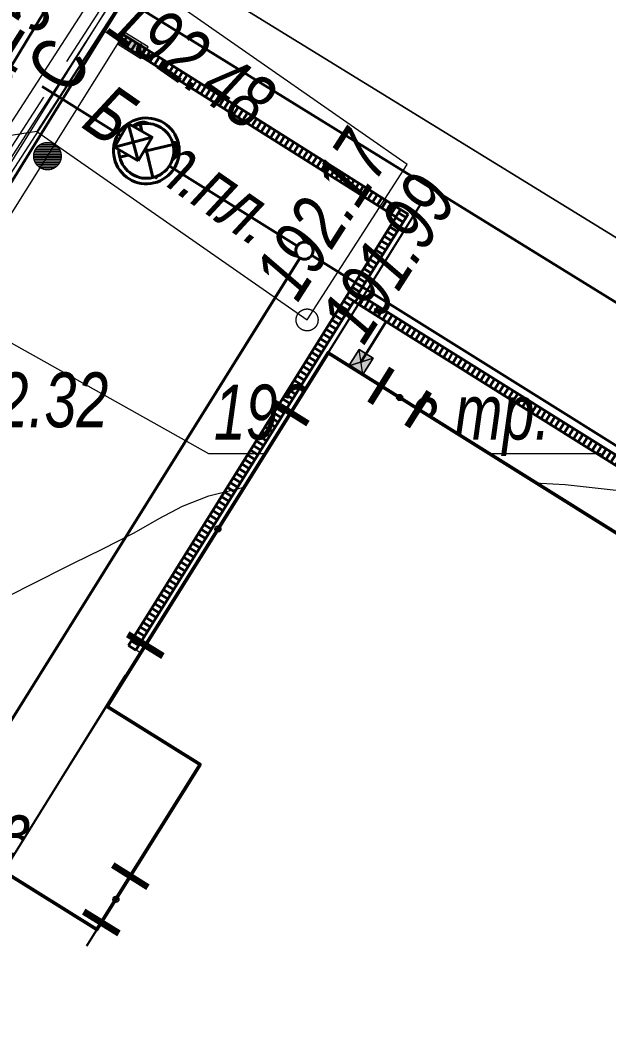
# Model space of a CAD drawing. Header units: millimetres. Extents: x -38151500 to -27467627, y -20617104 to -20349562.
# Drawn here: x -27512262 to -27501539, y -20485120 to -20466893 of the extents above; entities that cross this region are included whole.
import ezdxf
from ezdxf.xclip import XClip

# ---------------------------------------------------------------- set-up
doc = ezdxf.new("R2010")
doc.units = ezdxf.units.MM
doc.header["$MEASUREMENT"] = 0
doc.header["$XCLIPFRAME"] = 0
doc.linetypes.add('Wipeout_Contour', pattern=[1000, 0, -1000])
for name, color, linetype in [('!!! ПОДОСНОВА', 7, 'Continuous'), ('ГП_Сети канализации К2 ливневка', 7, 'Continuous'), ('Дренаж', 7, 'Continuous'), ('ЛИВНЕВКА лотки', 7, 'Continuous'), ('Ливневка трубы', 7, 'Continuous'), ('Новый_ГП_Сети канализации К2 ливневка', 7, 'Continuous')]:
    doc.layers.add(name, color=color, linetype=linetype)
for name, color, linetype, lineweight in [('ГП_Сети канализации К2 ливневка_Ном._пера__140', 140, 'Continuous', 40), ('ГП_Сети канализации К2 ливневка_Ном._пера__180', 5, 'Continuous', 13), ('ГП_Сети канализации К2 ливневка_Ном._пера__4', 5, 'Continuous', 40), ('Дренаж_Ном._пера__1', 1, 'Continuous', 40), ('ЛИВНЕВКА лотки_Ном._пера__220', 220, 'Continuous', 13), ('ЛИВНЕВКА лотки_Ном._пера__5', 5, 'Continuous', 30), ('Ливневка трубы_Ном._пера__4', 5, 'Continuous', 40), ('Новый_Defpoints_Ном._пера__16', 16, 'Continuous', 20), ('Новый_Defpoints_Ном._пера__7', 7, 'Continuous', 25), ('Новый_ГП_БК_15.30_Ном._пера__206', 206, 'Continuous', 25), ('Новый_ГП_Граница участка_Ном._пера__1', 1, 'Continuous', 40), ('Новый_ГП_Дороги_проезды_Ном._пера__16', 16, 'Continuous', 20), ('Новый_ГП_Здание сооружение_Ном._пера__22', 22, 'Continuous', 50), ('Новый_ГП_Сети канализации К2 ливневка_Ном._пера__7', 7, 'Continuous', 25), ('Новый_ГТ-сооружение_ ограждение_Ном._пера__19', 7, 'Continuous', 90), ('Чертеж_1_Новофедоровское_снт 28_07$0$tp_Дороги_Ном._пера__253', 252, 'Continuous', 18), ('Чертеж_1_Новофедоровское_снт 28_07$0$tp_отметки_новые_Ном._пера__253', 252, 'Continuous', 18), ('Чертеж_1_Новофедоровское_снт 28_07$0$tp_растительность_Ном._пера__253', 252, 'Continuous', 18), ('Чертеж_1_Новофедоровское_снт 28_07$0$tp_трубы под дорогой_Ном._пера__253', 252, 'Continuous', 18), ('Чертеж_1_Новофедоровское_снт 28_07$0$U_ТЕКСТ_БЕЛЫЙ_Ном._пера__253', 252, 'Continuous', 18), ('Чертеж_1_Новый_ГП_Топография_Ном._пера__253', 252, 'Continuous', 18), ('Чертеж_1_Новый_Новофедоровское_снт 28_07$0$tp_Дороги_Ном._пера__253', 252, 'Continuous', 18), ('Чертеж_1_Новый_Новофедоровское_снт 28_07$0$tp_ЛЭП нн_Ном._пера__253', 252, 'Continuous', 18), ('Чертеж_1_Новый_Новофедоровское_снт 28_07$0$tp_Ограждения рабица_Ном._пера__253', 252, 'Continuous', 18), ('Чертеж_1_Новый_Новофедоровское_снт 28_07$0$tp_Ограждения_Ном._пера__7', 7, 'Continuous', 18), ('Чертеж_1_Новый_Новофедоровское_снт 28_07$0$tp_отметки_новые_Ном._пера__253', 252, 'Continuous', 18), ('Чертеж_1_Новый_Новофедоровское_снт 28_07$0$tp_отметки_новые_Ном._пера__7', 7, 'Continuous', 18), ('Чертеж_1_Новый_Новофедоровское_снт 28_07$0$tp_рельеф_Ном._пера__253', 252, 'Continuous', 18), ('Чертеж_1_Новый_Новофедоровское_снт 28_07$0$tp_трубы под дорогой_Ном._пера__253', 252, 'Continuous', 18), ('Чертеж_1_Новый_Новофедоровское_снт 28_07$0$U_Водосток_Ном._пера__253', 252, 'Continuous', 18), ('Чертеж_1_Новый_Новофедоровское_снт 28_07$0$U_Газопровод_Ном._пера__253', 252, 'Continuous', 18)]:
    doc.layers.add(name, color=color, linetype=linetype, lineweight=lineweight)
doc.layers.add('Дренаж_Ном._пера__20', color=7, linetype='Continuous', lineweight=40, true_color=0xe15500)
doc.layers.add('Новый_ГП_Дороги_проезды_Ном._пера__251', color=7, linetype='Continuous', lineweight=40, true_color=0x656565)
doc.styles.add('РЎР“Р•РќР•Р\xa0РР\xa0_РЎРўРР›Р¬_1', font='arial.ttf', dxfattribs={"width": 0.75})
doc.styles.add('РЎР“Р•РќР•Р\xa0РР\xa0_РЎРўРР›Р¬_3', font='arial.ttf', dxfattribs={"width": 0.749999})
pattern_1 = [(148.00077, (-27481503.86, -20487316.09), (52.9908, 84.80552), [])]

# ---------------------------------------------------------------- blocks, each defined once
blk = doc.blocks.new('Чертеж_8_1', base_point=(10580873, 0))
at = {"layer": 'Чертеж_1_Новый_ГП_Топография_Ном._пера__253', "color": 252, "lineweight": 18, "flags": 128}
for points in [[(-27541327, -20517064), (-27541287, -20517000), (-27530800, -20499900), (-27504630, -20516708), (-27493069, -20500671), (-27483153, -20487867), (-27484907, -20480650), (-27486912, -20473503), (-27492405, -20475465), (-27495260, -20474628), (-27509531, -20465849), (-27499582, -20449640), (-27507191, -20444942), (-27548222, -20512686)], [(-27510357, -20466500), (-27490957, -20478480), (-27488487, -20474480), (-27484047, -20486530), (-27493777, -20500140), (-27492917, -20500700), (-27504277, -20516190), (-27504607, -20516730), (-27504877, -20516560), (-27529357, -20500980), (-27518677, -20483870), (-27520387, -20482750)]]:
    blk.add_lwpolyline(points, close=True, dxfattribs=at)
at = {"layer": 'Чертеж_1_Новый_Новофедоровское_снт 28_07$0$tp_Дороги_Ном._пера__253', "color": 252, "lineweight": 18, "flags": 128}
blk.add_lwpolyline([(-27511957, -20468926), (-27507025, -20472361), (-27505202, -20469524), (-27510126, -20466094)], close=True, dxfattribs=at)
blk.add_lwpolyline([(-27511957, -20468926), (-27512825, -20469057), (-27513454, -20469610), (-27522218, -20482398), (-27529035, -20493946), (-27528102, -20495191)], dxfattribs=at)
at = {"layer": 'Чертеж_1_Новый_Новофедоровское_снт 28_07$0$tp_ЛЭП нн_Ном._пера__253', "color": 252, "lineweight": 18, "flags": 128}
blk.add_lwpolyline([(-27543326, -20518699), (-27542215, -20517036), (-27521602, -20484194), (-27496565, -20444066), (-27495356, -20442473)], dxfattribs=at)
at = {"layer": 'Чертеж_1_Новый_Новофедоровское_снт 28_07$0$tp_Ограждения рабица_Ном._пера__253', "color": 252, "lineweight": 18, "flags": 128}
blk.add_lwpolyline([(-27509532, -20465851), (-27495260, -20474628), (-27492405, -20475465)], dxfattribs=at)
at = {"layer": 'Чертеж_1_Новый_Новофедоровское_снт 28_07$0$tp_Ограждения_Ном._пера__7', "color": 7, "lineweight": 18}
for p, q in [((-27511932, -20469192), (-27511591, -20469192)), ((-27511893, -20469162), (-27511630, -20469162)), ((-27511822, -20469132), (-27511702, -20469132)), ((-27512010, -20469372), (-27511511, -20469372)), ((-27512008, -20469342), (-27511514, -20469342)), ((-27512003, -20469312), (-27511520, -20469312)), ((-27511992, -20469282), (-27511529, -20469282)), ((-27511978, -20469252), (-27511543, -20469252)), ((-27511959, -20469222), (-27511564, -20469222)), ((-27512009, -20469402), (-27511514, -20469402)), ((-27512004, -20469432), (-27511518, -20469432)), ((-27511994, -20469462), (-27511527, -20469462)), ((-27511980, -20469492), (-27511542, -20469492)), ((-27511962, -20469522), (-27511561, -20469522)), ((-27511936, -20469552), (-27511587, -20469552)), ((-27511899, -20469582), (-27511624, -20469582)), ((-27511835, -20469612), (-27511685, -20469612))]:
    blk.add_line(p, q, dxfattribs=at)
blk.add_circle((-27511761, -20469374), 250, dxfattribs=at)
at = {"layer": 'Чертеж_1_Новый_Новофедоровское_снт 28_07$0$tp_отметки_новые_Ном._пера__253', "color": 252, "lineweight": 18, "flags": 128}
for points in [[(-27501661, -20474800), (-27508821, -20474800), (-27514127, -20471830)], [(-27509200, -20482458), (-27516360, -20482458), (-27521290, -20482860)]]:
    blk.add_lwpolyline(points, dxfattribs=at)
at = {"layer": 'Чертеж_1_Новый_Новофедоровское_снт 28_07$0$tp_отметки_новые_Ном._пера__7', "color": 7, "lineweight": 18}
for centre in [(-27507027, -20472360), (-27509247, -20478110)]:
    blk.add_circle(centre, 200, dxfattribs=at)
at = {"layer": 'Чертеж_1_Новый_Новофедоровское_снт 28_07$0$tp_рельеф_Ном._пера__253', "color": 252, "lineweight": 18, "flags": 128}
blk.add_lwpolyline([(-27519460, -20480914), (-27519025, -20480713), (-27518080, -20480251), (-27516939, -20479679), (-27515689, -20479044), (-27514414, -20478391), (-27513198, -20477767), (-27512129, -20477220), (-27511289, -20476794), (-27510766, -20476537), (-27510182, -20476239), (-27509722, -20475978), (-27509297, -20475753), (-27508821, -20475565), (-27508206, -20475415), (-27507644, -20475349), (-27506803, -20475299), (-27505768, -20475271), (-27504620, -20475269), (-27503443, -20475297), (-27502320, -20475361), (-27501334, -20475466)], dxfattribs=at)
at = {"layer": 'Чертеж_1_Новый_Новофедоровское_снт 28_07$0$tp_трубы под дорогой_Ном._пера__253', "color": 252, "lineweight": 18, "flags": 128}
for points in [[(-27509129, -20463656), (-27514333, -20471700)], [(-27508707, -20463924), (-27513911, -20471968)]]:
    blk.add_lwpolyline(points, dxfattribs=at)
at = {"layer": 'Чертеж_1_Новый_Новофедоровское_снт 28_07$0$U_Водосток_Ном._пера__253', "color": 252, "lineweight": 18, "flags": 128}
for points in [[(-27508917, -20463788), (-27511416, -20467651)], [(-27511835, -20468298), (-27514122, -20471834)]]:
    blk.add_lwpolyline(points, dxfattribs=at)
at = {"layer": 'Чертеж_1_Новый_Новофедоровское_снт 28_07$0$U_Газопровод_Ном._пера__253', "color": 252, "lineweight": 18, "flags": 128}
blk.add_lwpolyline([(-27542645, -20516227), (-27520197, -20481445), (-27499646, -20449601), (-27491528, -20437023), (-27491810, -20437169), (-27489480, -20435962), (-27484249, -20437583)], dxfattribs=at)
at = {"layer": 'Чертеж_1_Новофедоровское_снт 28_07$0$tp_Дороги_Ном._пера__253', "color": 252, "lineweight": 18, "insert": (-27511175, -20468845), "char_height": 1000, "attachment_point": 7, "rotation": 325.1439, "style": 'РЎР“Р•РќР•Р\xa0РР\xa0_РЎРўРР›Р¬_1'}
blk.add_mtext('\\A1;{\\pql;\\fArial|b0|i1|c204|p0;\\W0.750000;Бет.пл.}', dxfattribs=at)
at = {"layer": 'Чертеж_1_Новофедоровское_снт 28_07$0$tp_отметки_новые_Ном._пера__253', "color": 252, "lineweight": 18, "char_height": 1000, "attachment_point": 7, "style": 'РЎР“Р•РќР•Р\xa0РР\xa0_РЎРўРР›Р¬_1'}
for s, insert, rotation in [('\\A1;{\\pql;\\fArial|b0|i1|c204|p0;\\W0.750000;192.48}', (-27510735, -20467118), 325.1394), ('\\A1;{\\pql;\\fArial|b0|i1|c204|p0;\\W0.750000;192.17}', (-27507190, -20472069), 57.276), ('\\A1;{\\pql;\\fArial|b0|i1|c204|p0;\\W0.750000;191.99}', (-27505984, -20472852), 57.276)]:
    blk.add_mtext(s, dxfattribs=dict(at, insert=insert, rotation=rotation))
for s, insert in [('\\A1;{\\pql;\\fArial|b0|i1|c204|p0;\\W0.750000;192.32}', (-27513855, -20474331)), ('\\A1;{\\pql;\\fArial|b0|i1|c204|p0;\\W0.750000;192.18-в.тр.}', (-27508727, -20474841)), ('\\A1;{\\pql;\\fArial|b0|i1|c204|p0;\\W0.750000;191.85}', (-27508766, -20478483)), ('\\A1;{\\pql;\\fArial|b0|i1|c204|p0;\\W0.750000;191.93-в.тр.}', (-27516159, -20482455))]:
    blk.add_mtext(s, dxfattribs=dict(at, insert=insert))
at = {"layer": 'Чертеж_1_Новофедоровское_снт 28_07$0$tp_растительность_Ном._пера__253', "color": 252, "lineweight": 18, "insert": (-27503791, -20484255), "char_height": 1000, "attachment_point": 7, "style": 'РЎР“Р•РќР•Р\xa0РР\xa0_РЎРўРР›Р¬_1'}
blk.add_mtext('\\A1;{\\pql;\\fArial|b0|i1|c204|p0;\\W0.750000;ЛУГ}', dxfattribs=at)
at = {"layer": 'Чертеж_1_Новофедоровское_снт 28_07$0$tp_трубы под дорогой_Ном._пера__253', "color": 252, "lineweight": 18, "insert": (-27512563, -20468221), "char_height": 1000, "attachment_point": 7, "rotation": 57.6886, "style": 'РЎР“Р•РќР•Р\xa0РР\xa0_РЎРўРР›Р¬_3'}
blk.add_mtext('\\A1;{\\pql;\\fArial|b0|i0|c204|p0;\\W0.749999;d=500ст.}', dxfattribs=at)
at = {"layer": 'Чертеж_1_Новофедоровское_снт 28_07$0$U_ТЕКСТ_БЕЛЫЙ_Ном._пера__253', "color": 252, "lineweight": 18, "insert": (-27511331, -20468304), "char_height": 1000, "attachment_point": 7, "rotation": 57.6886, "style": 'РЎР“Р•РќР•Р\xa0РР\xa0_РЎРўРР›Р¬_3'}
blk.add_mtext('\\A1;{\\pql;\\fArial|b0|i0|c204|p0;\\W0.749999;С}', dxfattribs=at)
blk = doc.blocks.new('Стена_75_2', base_point=(-27499619, -20475933))
at = {"layer": 'ЛИВНЕВКА лотки_Ном._пера__5', "linetype": 'Continuous', "lineweight": 30}
h = blk.add_hatch(dxfattribs=at)
h.set_pattern_fill('Настил_01_90_гр_0002', color=5, style=0, pattern_type=2)
h.set_pattern_definition([(237.97854, (-27481503.86, -20487316.09), (-84.78496, 53.02368), [])])
h.paths.add_polyline_path([(-27499619, -20475933), (-27506093, -20471885), (-27506177, -20472020), (-27499704, -20476069)])
at = {"layer": 'ЛИВНЕВКА лотки_Ном._пера__5', "color": 5, "lineweight": 30, "flags": 128}
for points in [[(-27499619, -20475933), (-27506093, -20471885)], [(-27506177, -20472020), (-27499704, -20476069)]]:
    blk.add_lwpolyline(points, dxfattribs=at)
blk = doc.blocks.new('Стена_76_2', base_point=(-27510149, -20478376))
at = {"layer": 'ЛИВНЕВКА лотки_Ном._пера__5', "linetype": 'Continuous', "lineweight": 30}
h = blk.add_hatch(dxfattribs=at)
h.set_pattern_fill('Настил_01_90_гр_0002', color=5, style=0, pattern_type=2)
h.set_pattern_definition(pattern_1)
h.paths.add_polyline_path([(-27505405, -20470483), (-27505185, -20470433), (-27505321, -20470347)])
h = blk.add_hatch(dxfattribs=at)
h.set_pattern_fill('Настил_01_90_гр_0002', color=5, style=0, pattern_type=2)
h.set_pattern_definition(pattern_1)
h.paths.add_polyline_path([(-27505186, -20470433), (-27505405, -20470483), (-27505270, -20470568), (-27505186, -20470433)])
h = blk.add_hatch(dxfattribs=at)
h.set_pattern_fill('Настил_01_90_гр_0002', color=5, style=0, pattern_type=2)
h.set_pattern_definition(pattern_1)
h.paths.add_polyline_path([(-27505186, -20470433), (-27505185, -20470433), (-27505186, -20470433)])
h = blk.add_hatch(dxfattribs=at)
h.set_pattern_fill('Настил_01_90_гр_0002', color=5, style=0, pattern_type=2)
h.set_pattern_definition(pattern_1)
h.paths.add_polyline_path([(-27505405, -20470483), (-27506150, -20471675), (-27506014, -20471759), (-27505270, -20470568)])
h = blk.add_hatch(dxfattribs=at)
h.set_pattern_fill('Настил_01_90_гр_0002', color=5, style=0, pattern_type=2)
h.set_pattern_definition(pattern_1)
h.paths.add_polyline_path([(-27510149, -20478376), (-27506015, -20471760), (-27506151, -20471675), (-27510285, -20478291)])
at = {"layer": 'ЛИВНЕВКА лотки_Ном._пера__5', "color": 5, "lineweight": 30}
for p, q in [((-27506015, -20471760), (-27506151, -20471675)), ((-27506150, -20471675), (-27506014, -20471759))]:
    blk.add_line(p, q, dxfattribs=at)
at = {"layer": 'ЛИВНЕВКА лотки_Ном._пера__5', "color": 5, "lineweight": 30, "flags": 128}
for points in [[(-27506014, -20471759), (-27505185, -20470433)], [(-27505185, -20470433), (-27505321, -20470347)], [(-27505405, -20470483), (-27506150, -20471675)], [(-27506151, -20471675), (-27510285, -20478291)], [(-27506093, -20471885), (-27506015, -20471760)], [(-27510149, -20478376), (-27506177, -20472020)], [(-27510149, -20478376), (-27510285, -20478291)]]:
    blk.add_lwpolyline(points, dxfattribs=at)
blk = doc.blocks.new('Стена_77_2', base_point=(-27505185, -20470433))
at = {"layer": 'ЛИВНЕВКА лотки_Ном._пера__5', "linetype": 'Continuous', "lineweight": 30}
h = blk.add_hatch(dxfattribs=at)
h.set_pattern_fill('Настил_01_90_гр_0002', color=5, style=0, pattern_type=2)
h.set_pattern_definition([(237.78136, (-27481503.86, -20487316.09), (-84.60198, 53.31515), [])])
h.paths.add_polyline_path([(-27505321, -20470347), (-27510378, -20467160), (-27510463, -20467296), (-27505405, -20470483)])
at = {"layer": 'ЛИВНЕВКА лотки_Ном._пера__5', "color": 5, "lineweight": 30, "flags": 128}
for points in [[(-27510378, -20467160), (-27510463, -20467296)], [(-27505321, -20470347), (-27510378, -20467160)], [(-27510463, -20467296), (-27505405, -20470483)]]:
    blk.add_lwpolyline(points, dxfattribs=at)
blk = doc.blocks.new('Стена_79_2', base_point=(-27506043, -20473127))
at = {"layer": 'Ливневка трубы_Ном._пера__4', "color": 5, "lineweight": 40, "flags": 128}
for points in [[(-27506043, -20473127), (-27505585, -20472390)], [(-27505585, -20472390), (-27506043, -20473127)]]:
    blk.add_lwpolyline(points, dxfattribs=at)
blk = doc.blocks.new('Стена_90_2', base_point=(-27511857, -20468106))
at = {"layer": 'Дренаж_Ном._пера__20', "linetype": 'Continuous', "lineweight": 40, "true_color": 0xe15500}
for points in [[(-27507074, -20471096), (-27511856, -20468105), (-27511857, -20468106), (-27507074, -20471097)], [(-27507074, -20471097), (-27507073, -20471097), (-27507074, -20471096)], [(-27507074, -20471097), (-27507074, -20471098), (-27507073, -20471097)]]:
    blk.add_hatch(color=32, dxfattribs=at).paths.add_polyline_path(points)
at = {"layer": 'Дренаж_Ном._пера__20', "color": 32, "lineweight": 40, "true_color": 0xe15500, "flags": 128}
for points in [[(-27511857, -20468106), (-27511856, -20468105)], [(-27511857, -20468106), (-27507074, -20471097)], [(-27507073, -20471097), (-27511856, -20468105)]]:
    blk.add_lwpolyline(points, dxfattribs=at)
blk = doc.blocks.new('Стена_91_2', base_point=(-27507074, -20471097))
at = {"layer": 'Дренаж_Ном._пера__20', "linetype": 'Continuous', "lineweight": 40, "true_color": 0xe15500}
for points in [[(-27507074, -20471097), (-27517275, -20487422), (-27517274, -20487422), (-27507074, -20471098)], [(-27517275, -20487422), (-27517274, -20487423), (-27517274, -20487422)]]:
    blk.add_hatch(color=32, dxfattribs=at).paths.add_polyline_path(points)
at = {"layer": 'Дренаж_Ном._пера__20', "color": 32, "lineweight": 40, "true_color": 0xe15500, "flags": 128}
for points in [[(-27507074, -20471097), (-27517275, -20487422)], [(-27517274, -20487422), (-27507074, -20471098)], [(-27507074, -20471098), (-27507073, -20471097)], [(-27517275, -20487422), (-27517274, -20487423)]]:
    blk.add_lwpolyline(points, dxfattribs=at)
blk = doc.blocks.new('Стена_94_2', base_point=(-27486808, -20483761))
at = {"layer": 'Дренаж_Ном._пера__20', "linetype": 'Continuous', "lineweight": 40, "true_color": 0xe15500}
blk.add_hatch(color=32, dxfattribs=at).paths.add_polyline_path([(-27507074, -20471098), (-27507074, -20471098), (-27486809, -20483761), (-27486809, -20483760)])
at = {"layer": 'Дренаж_Ном._пера__20', "color": 32, "lineweight": 40, "true_color": 0xe15500, "flags": 128}
for points in [[(-27486809, -20483760), (-27507074, -20471098)], [(-27507074, -20471098), (-27486809, -20483761)]]:
    blk.add_lwpolyline(points, dxfattribs=at)
blk = doc.blocks.new('Стена_96_2', base_point=(-27510378, -20467160))
at = {"layer": 'ЛИВНЕВКА лотки_Ном._пера__220', "linetype": 'Continuous', "lineweight": 13}
blk.add_hatch(color=220, dxfattribs=at).paths.add_polyline_path([(-27510484, -20467330), (-27510060, -20467595), (-27509927, -20467383), (-27510351, -20467118)])
at = {"layer": 'ЛИВНЕВКА лотки_Ном._пера__220', "color": 220, "lineweight": 13, "flags": 128}
for points in [[(-27510351, -20467118), (-27510484, -20467330)], [(-27509927, -20467383), (-27510351, -20467118)], [(-27510484, -20467330), (-27510060, -20467595)], [(-27510060, -20467595), (-27509927, -20467383)]]:
    blk.add_lwpolyline(points, dxfattribs=at)
blk = doc.blocks.new('Колонна_39_2', base_point=(-27507074, -20471097))
at = {"color": 254, "linetype": 'Wipeout_Contour', "lineweight": 0, "ltscale": 960079520.8010391}
blk.add_wipeout([(-27507232, -20471097), (-27507232, -20471097), (-27507224, -20471146), (-27507202, -20471190), (-27507167, -20471224), (-27507123, -20471247), (-27507074, -20471255), (-27507074, -20471255), (-27507074, -20471255), (-27507026, -20471247), (-27506982, -20471224), (-27506947, -20471190), (-27506925, -20471146), (-27506917, -20471097), (-27506917, -20471097), (-27506917, -20471097), (-27506925, -20471048), (-27506947, -20471004), (-27506982, -20470970), (-27507026, -20470947), (-27507074, -20470940), (-27507074, -20470940), (-27507074, -20470940), (-27507123, -20470947), (-27507167, -20470970), (-27507202, -20471004), (-27507224, -20471048)], dxfattribs=at).dxf.layer = 'Дренаж'
at = {"layer": 'Дренаж_Ном._пера__20', "color": 32, "lineweight": 40, "true_color": 0xe15500, "flags": 128}
blk.add_lwpolyline([(-27507232, -20471097, 0.414214), (-27507074, -20471255, 0.414214), (-27506917, -20471097, 0.414214), (-27507074, -20470940, 0.414214)], format="xyb", close=True, dxfattribs=at)
blk = doc.blocks.new('Колонна_42_2', base_point=(-27509956, -20469278))
at = {"color": 254, "linetype": 'Wipeout_Contour', "lineweight": 0, "ltscale": 1165852539.97906}
blk.add_wipeout([(-27510219, -20469704), (-27510219, -20469704), (-27510125, -20469749), (-27510023, -20469774), (-27509919, -20469777), (-27509816, -20469758), (-27509719, -20469718), (-27509633, -20469660), (-27509561, -20469584), (-27509506, -20469495), (-27509471, -20469397), (-27509457, -20469293), (-27509464, -20469189), (-27509494, -20469088), (-27509543, -20468996), (-27509611, -20468917), (-27509694, -20468853), (-27509694, -20468853), (-27509694, -20468853), (-27509788, -20468807), (-27509890, -20468783), (-27509994, -20468780), (-27510097, -20468798), (-27510194, -20468838), (-27510280, -20468897), (-27510352, -20468973), (-27510407, -20469062), (-27510442, -20469160), (-27510456, -20469264), (-27510448, -20469368), (-27510419, -20469468), (-27510369, -20469560), (-27510302, -20469640)], dxfattribs=at).dxf.layer = 'Дренаж'
at = {"layer": 'Дренаж_Ном._пера__20', "color": 32, "lineweight": 40, "true_color": 0xe15500}
for p, q in [((-27509841, -20469765), (-27510072, -20468792)), ((-27509470, -20469163), (-27510443, -20469393))]:
    blk.add_line(p, q, dxfattribs=at)
at = {"layer": 'Дренаж_Ном._пера__20', "color": 32, "lineweight": 40, "true_color": 0xe15500, "flags": 128}
for points in [[(-27510272, -20469789, 0.414214), (-27509446, -20469593, 0.414214), (-27509641, -20468768, 0.414214), (-27510467, -20468963, 0.414214)], [(-27510219, -20469704, -1), (-27509694, -20468853, -1)]]:
    blk.add_lwpolyline(points, format="xyb", close=True, dxfattribs=at)
blk = doc.blocks.new('Колонна_43_2', base_point=(-27510196, -20469119))
at = {"color": 254, "linetype": 'Wipeout_Contour', "lineweight": 0, "ltscale": 137159510.9366849}
blk.add_wipeout([(-27510104, -20469461), (-27509854, -20469028), (-27510288, -20468778), (-27510537, -20469211)], dxfattribs=at).dxf.layer = 'Дренаж'
at = {"layer": 'Дренаж_Ном._пера__1', "color": 1, "lineweight": 40}
for p, q in [((-27510104, -20469461), (-27510288, -20468778)), ((-27509854, -20469028), (-27510537, -20469211))]:
    blk.add_line(p, q, dxfattribs=at)
at = {"layer": 'Дренаж_Ном._пера__1', "color": 1, "lineweight": 40, "flags": 128}
blk.add_lwpolyline([(-27510104, -20469461), (-27509854, -20469028), (-27510288, -20468778), (-27510537, -20469211)], close=True, dxfattribs=at)
blk = doc.blocks.new('Колонна_54_2', base_point=(-27506043, -20473127))
at = {"layer": 'ГП_Сети канализации К2 ливневка_Ном._пера__140', "linetype": 'Continuous', "lineweight": 40}
blk.add_hatch(color=140, dxfattribs=at).paths.add_polyline_path([(-27506009, -20473355), (-27505823, -20473058), (-27506078, -20472899), (-27506263, -20473196)])
at = {"layer": 'ГП_Сети канализации К2 ливневка_Ном._пера__180', "color": 5, "lineweight": 13}
for p, q in [((-27506009, -20473355), (-27506078, -20472899)), ((-27505823, -20473058), (-27506263, -20473196))]:
    blk.add_line(p, q, dxfattribs=at)
at = {"layer": 'ГП_Сети канализации К2 ливневка_Ном._пера__180', "color": 5, "lineweight": 13, "flags": 128}
blk.add_lwpolyline([(-27506009, -20473355), (-27505823, -20473058), (-27506078, -20472899), (-27506263, -20473196)], close=True, dxfattribs=at)

msp = doc.modelspace()

# ---------------------------------------------------------------- linework, layer by layer
at = {"layer": 'Новый_Defpoints_Ном._пера__16', "color": 16, "lineweight": 20}
msp.add_lwpolyline([(-27497436.38, -20498226.87), (-27497478.72, -20498200.09), (-27498432.51, -20499726.47), (-27502350.59, -20497278.35), (-27501687.92, -20496218.51), (-27504978.75, -20494162.42), (-27505747.34, -20495392.47), (-27511802.19, -20491608.97), (-27511033.79, -20490378.81), (-27515654.47, -20487470.61), (-27514630.79, -20485831.75), (-27514673.04, -20485805.01), (-27506644.43, -20472957.63), (-27490277.59, -20483184.77), (-27491893.41, -20485770.62), (-27490283.9, -20486777.3)], close=True, dxfattribs=at)

# ---------------------------------------------------------------- block references
at = {"layer": '!!! ПОДОСНОВА', "color": 252, "lineweight": 40}
ref = msp.add_blockref('Чертеж_8_1', (10580873.24, 0), dxfattribs=at)
XClip(ref).set_block_clipping_path([(-27575900.6909502111, -20418838.4532491304), (-27575900.6909502111, -20510095.8116091713), (-27553320.1213008389, -20510095.8116091713), (-27547926.9836165011, -20521215.6831232607), (-27462561.11998678, -20521215.6831232607), (-27462561.11998678, -20418721.7424019799)])
at = {"layer": 'Дренаж', "color": 32, "lineweight": 40, "true_color": 0xe15500}
msp.add_blockref('Стена_90_2', (-27511856.82, -20468106.18), dxfattribs=at)
at = {"layer": 'ЛИВНЕВКА лотки', "color": 220, "lineweight": 13}
msp.add_blockref('Стена_96_2', (-27510377.7, -20467160.37), dxfattribs=at)
at = {"layer": 'ЛИВНЕВКА лотки', "color": 5, "lineweight": 30}
msp.add_blockref('Стена_77_2', (-27505185.34, -20470432.53), dxfattribs=at)

# ---------------------------------------------------------------- next in the draw order: block references
at = {"layer": 'Дренаж', "color": 32, "lineweight": 40, "true_color": 0xe15500}
msp.add_blockref('Колонна_42_2', (-27509956.37, -20469278.28), dxfattribs=at)

# ---------------------------------------------------------------- next in the draw order: wipeouts: each hides what was drawn before it
at = {"color": 254, "linetype": 'Wipeout_Contour', "lineweight": 0, "ltscale": 377237676.5808629}
msp.add_wipeout([(-27506644.92, -20472957.33), (-27510327.85, -20478851.26), (-27510344.81, -20478840.67), (-27514673.2, -20485805.26), (-27510043.82, -20488698.01), (-27510785.71, -20489885.28), (-27504644.88, -20493722.51), (-27497462.96, -20498269.21), (-27490330.26, -20486760.15), (-27491899.14, -20485779.8), (-27490277.59, -20483184.77)], dxfattribs=at).dxf.layer = 'Новый_ГП_Сети канализации К2 ливневка'

# ---------------------------------------------------------------- next in the draw order: hatches: boundary and pattern name
at = {"layer": 'ГП_Сети канализации К2 ливневка_Ном._пера__4', "linetype": 'Continuous', "lineweight": 0, "true_color": 0x5fbfff}
msp.add_hatch(color=151, dxfattribs=at).paths.add_polyline_path([(-27506009.06, -20473355.55), (-27506263.58, -20473196.77), (-27506077.81, -20472899), (-27505823.29, -20473057.78)])

# ---------------------------------------------------------------- next in the draw order: linework, layer by layer
at = {"layer": 'ГП_Сети канализации К2 ливневка_Ном._пера__180', "color": 5, "lineweight": 13}
msp.add_lwpolyline([(-27506263.58, -20473196.77), (-27505823.31, -20473057.68), (-27506009.06, -20473355.55), (-27506077.88, -20472898.95), (-27506263.58, -20473196.77), (-27506077.88, -20472898.95), (-27505823.31, -20473057.68), (-27506009.06, -20473355.55)], close=True, dxfattribs=at)
at = {"layer": 'ГП_Сети канализации К2 ливневка_Ном._пера__180', "color": 5, "lineweight": 13, "flags": 128}
msp.add_lwpolyline([(-27506009.06, -20473355.55), (-27506263.58, -20473196.77), (-27506077.81, -20472899), (-27505823.29, -20473057.78)], close=True, dxfattribs=at)
at = {"layer": 'Новый_Defpoints_Ном._пера__7', "color": 7, "lineweight": 25}
for points in [[(-27504575.87, -20474250.54), (-27506102.5, -20473296.95)], [(-27510242.12, -20478715.43), (-27507063.33, -20473626.71)], [(-27511042.83, -20483769.76), (-27509983.27, -20482073.51)]]:
    msp.add_lwpolyline(points, dxfattribs=at)
for centre in [(-27505339.18, -20473773.74), (-27508652.72, -20476171.07), (-27510513.05, -20482921.63)]:
    msp.add_circle(centre, 50, dxfattribs=at)
at = {"layer": 'Новый_ГП_БК_15.30_Ном._пера__206', "color": 206, "lineweight": 25}
msp.add_line((-27506644.92, -20472957.33), (-27504926.62, -20470205.9), dxfattribs=at)
at = {"layer": 'Новый_ГП_Здание сооружение_Ном._пера__22', "color": 22, "lineweight": 50}
msp.add_lwpolyline([(-27491893.84, -20485771.31), (-27490277.59, -20483184.77), (-27500623.78, -20476719.76), (-27506644.92, -20472957.33), (-27510671.46, -20479403.02), (-27508976.21, -20480462.33), (-27510857.42, -20483472.9), (-27512553.52, -20482413.06), (-27514673.2, -20485805.26)], dxfattribs=at)
at = {"layer": 'Новый_ГП_Сети канализации К2 ливневка_Ном._пера__7', "color": 7, "lineweight": 25, "flags": 128}
msp.add_lwpolyline([(-27506644.92, -20472957.33), (-27510327.85, -20478851.26), (-27510344.81, -20478840.67), (-27514673.2, -20485805.26), (-27510043.82, -20488698.01), (-27510785.71, -20489885.28), (-27504644.88, -20493722.51), (-27497462.96, -20498269.21), (-27490330.26, -20486760.15), (-27491899.14, -20485779.8), (-27490277.59, -20483184.77)], close=True, dxfattribs=at)
at = {"layer": 'Новый_ГТ-сооружение_ ограждение_Ном._пера__19', "color": 7, "lineweight": 90}
for p, q in [((-27505479.77, -20473243.79), (-27505877.12, -20473879.88)), ((-27504801.25, -20473667.61), (-27505198.59, -20474303.71)), ((-27507010.17, -20474249.44), (-27507646.26, -20473852.08)), ((-27509659.19, -20478490.05), (-27510295.28, -20478092.71)), ((-27509930.11, -20482696.24), (-27510566.2, -20482298.88)), ((-27510459.89, -20483544.38), (-27511095.99, -20483147.04))]:
    msp.add_line(p, q, dxfattribs=at)

# ---------------------------------------------------------------- next in the draw order: block references
at = {"layer": 'ГП_Сети канализации К2 ливневка', "color": 32, "lineweight": 40, "true_color": 0xe15500}
msp.add_blockref('Колонна_54_2', (-27506043.19, -20473126.82), dxfattribs=at)
at = {"layer": 'Дренаж', "color": 1, "lineweight": 40}
msp.add_blockref('Колонна_43_2', (-27510195.69, -20469119.37), dxfattribs=at)
at = {"layer": 'Дренаж', "color": 32, "lineweight": 40, "true_color": 0xe15500}
for name, p in [('Стена_91_2', (-27507074.39, -20471097.07)), ('Стена_94_2', (-27486807.84, -20483761.02))]:
    msp.add_blockref(name, p, dxfattribs=at)
at = {"layer": 'ЛИВНЕВКА лотки', "color": 5, "lineweight": 30}
for name, p in [('Стена_76_2', (-27510148.91, -20478376.13)), ('Стена_75_2', (-27499619.17, -20475932.93))]:
    msp.add_blockref(name, p, dxfattribs=at)
at = {"layer": 'Ливневка трубы', "color": 5, "lineweight": 40}
msp.add_blockref('Стена_79_2', (-27506043.45, -20473127.23), dxfattribs=at)

# ---------------------------------------------------------------- next in the draw order: linework, layer by layer
at = {"layer": 'Новый_ГП_Дороги_проезды_Ном._пера__251', "color": 251, "lineweight": 40, "true_color": 0x656565}
msp.add_lwpolyline([(-27509078.21, -20462208.36), (-27513264.88, -20469125.47, 0.37219081), (-27513040.28, -20470413.66), (-27512847.08, -20470534.66)], format="xyb", dxfattribs=at)

# ---------------------------------------------------------------- next in the draw order: block references
at = {"layer": 'Дренаж', "color": 32, "lineweight": 40, "true_color": 0xe15500}
msp.add_blockref('Колонна_39_2', (-27507074.39, -20471097.07), dxfattribs=at)

# ---------------------------------------------------------------- next in the draw order: linework, layer by layer
at = {"layer": 'Новый_ГП_Граница участка_Ном._пера__1', "color": 1, "lineweight": 40}
msp.add_lwpolyline([(-27510356.76, -20466500), (-27490956.76, -20478480), (-27488486.76, -20474480), (-27484046.76, -20486530), (-27493776.76, -20500140), (-27492916.76, -20500700), (-27504276.76, -20516190), (-27504606.76, -20516730), (-27504876.76, -20516560), (-27529356.76, -20500980), (-27518676.76, -20483870), (-27520386.76, -20482750)], close=True, dxfattribs=at)
at = {"layer": 'Новый_ГП_Дороги_проезды_Ном._пера__16', "color": 16, "lineweight": 20}
msp.add_lwpolyline([(-27515228.63, -20474964.28), (-27517801.77, -20479133.13), (-27512553.52, -20482413.06), (-27510064.2, -20478429.29), (-27510284.6, -20478291.36), (-27505398.32, -20470488.5), (-27510463.01, -20467295.73), (-27512593.27, -20470694.63), (-27512592.29, -20470693.03), (-27515218.95, -20474948.59)], close=True, dxfattribs=at)

doc.saveas('drawing.dxf')
